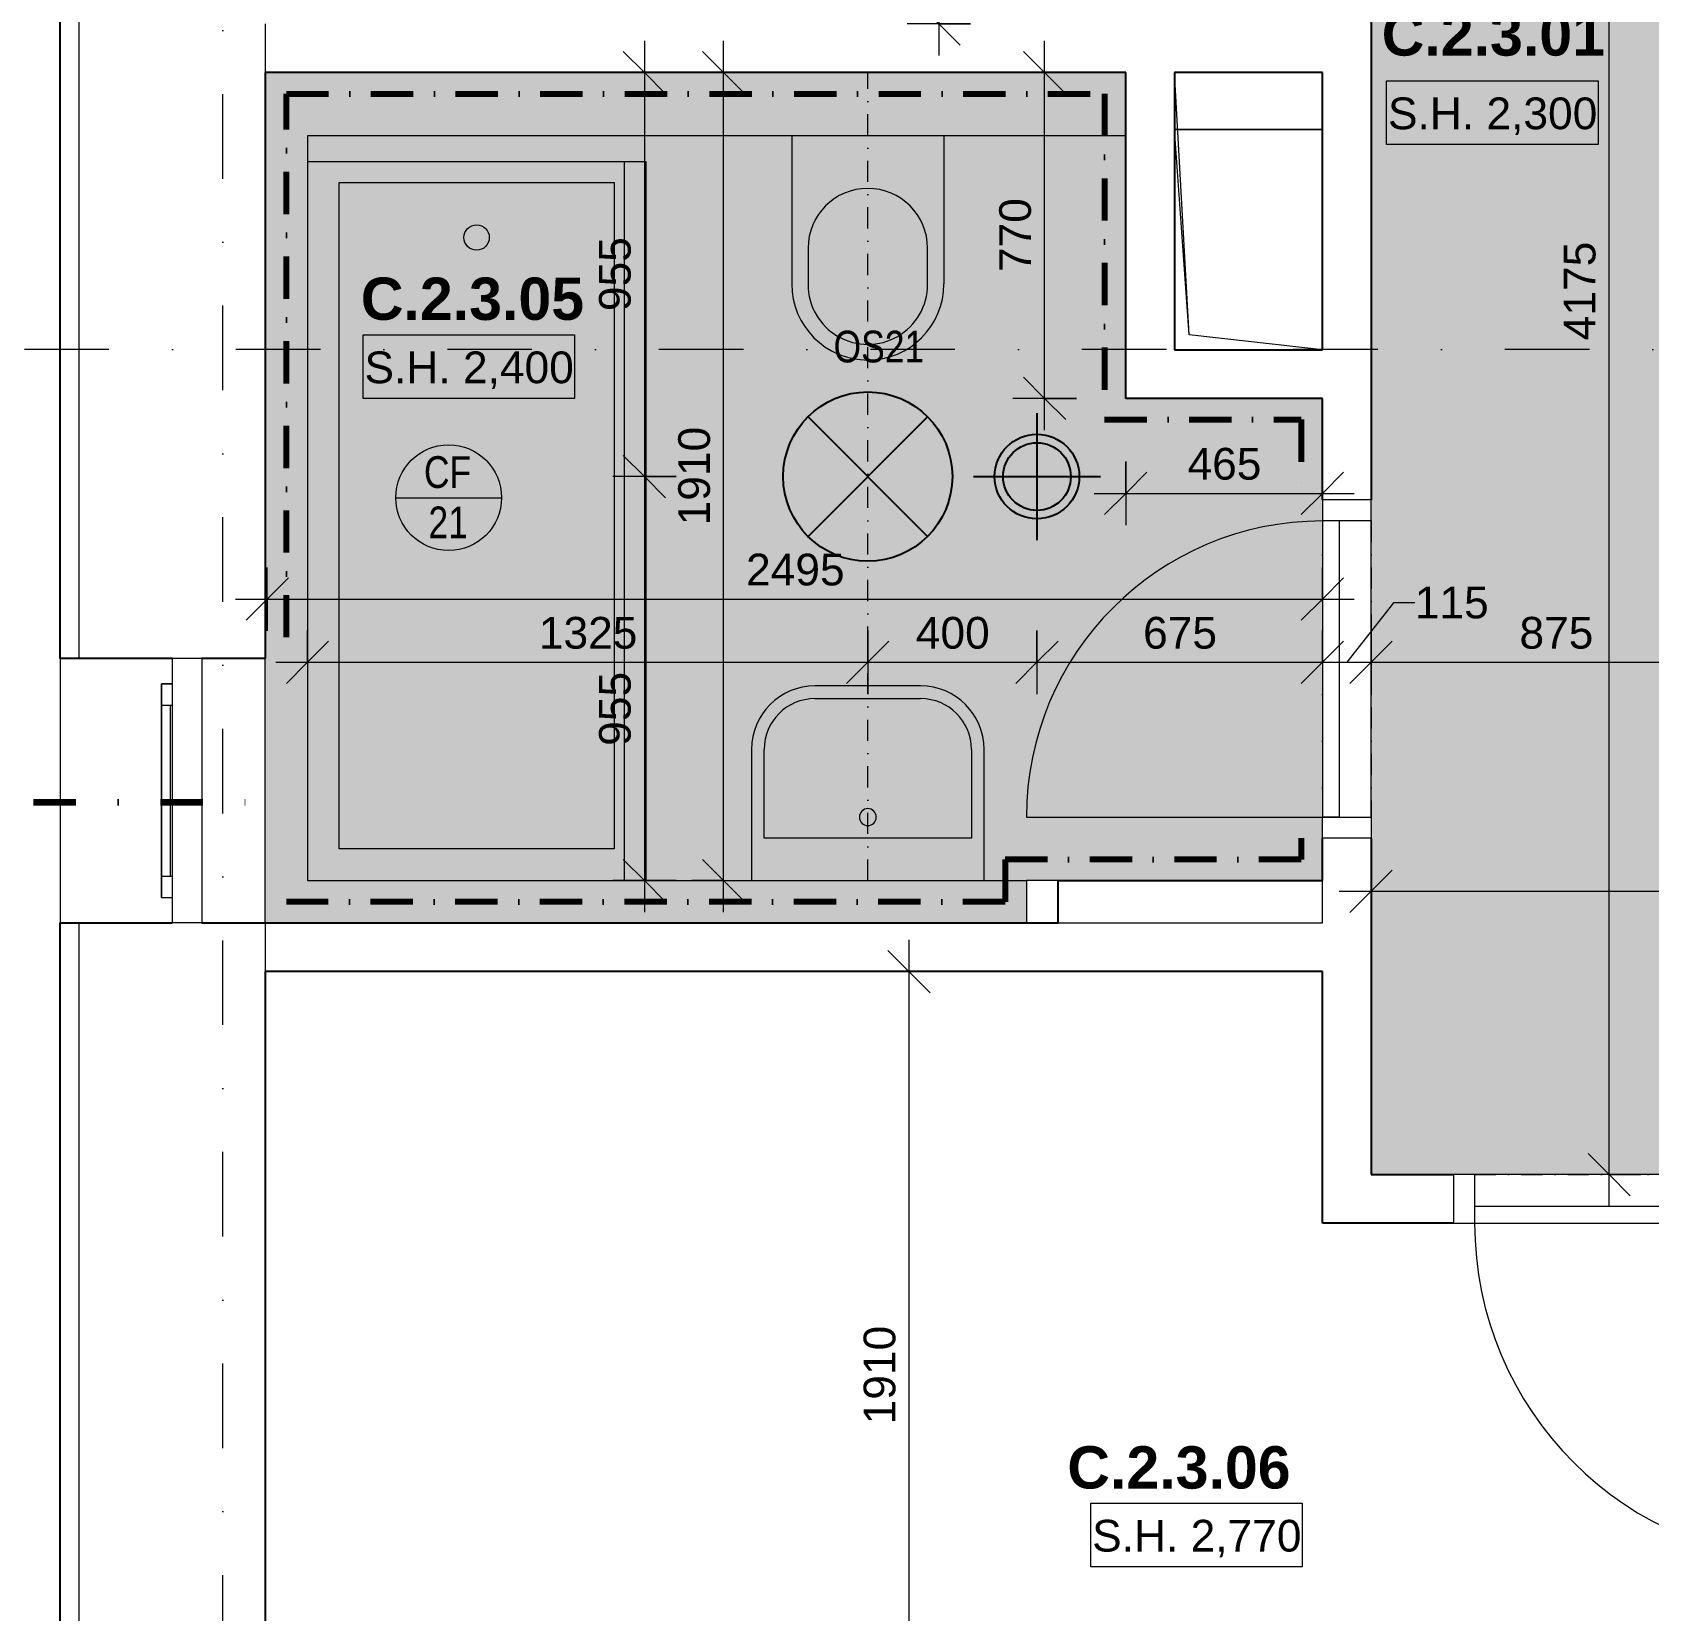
# Model space of a CAD drawing. Header units: millimetres. Extents: x -48130 to -1543, y -7799 to 13735.
# Drawn here: x -45386 to -41563, y -3583 to 148 of the extents above; entities that cross this region are included whole.
import ezdxf

# ---------------------------------------------------------------- set-up
doc = ezdxf.new("R2010")
doc.units = ezdxf.units.MM
for name, pattern in [('ABMV_DashDot_2_2mm-S0_6mm', [110, 50, -30, 0, -30]), ('HA_DashDot_10mm-S3mm', [500, 200, -150, 0, -150]), ('HA_DashDot_2_2mm-S0_6mm', [110, 50, -30, 0, -30]), ('HA_DashDot_4mm-S1mm', [200, 100, -50, 0, -50]), ('HA_DashDot_6mm-S2mm', [300, 100, -100, 0, -100])]:
    doc.linetypes.add(name, pattern=pattern)
for name, color, linetype, lineweight in [('-UNDERLAY_I-WALL-____-OTLN', 9, 'Continuous', 9), ('-UNDERLAY_P-SANR-FIXT-OTLN', 9, 'Continuous', 9), ('A-____-____-DIMS', 9, 'Continuous', 5), ('A-____-____-DIMS-50', 9, 'Continuous', 5), ('A-AREA-____-IDEN', 9, 'Continuous', 9), ('A-CLNG-____-IDEN', 9, 'Continuous', 9), ('A-CLNG-____-OTLN', 9, 'Continuous', 9), ('A-CLNG-____-PATT', 9, 'Continuous', 9), ('A-DETL-____-OTLN', 9, 'Continuous', 25), ('A-DETL-GENF-OTLN', 9, 'Continuous', 9), ('A-DOOR-____-MCUT', 9, 'HA_DashDot_2_2mm-S0_6mm', 9), ('A-DOOR-____-OTLN', 9, 'Continuous', 9), ('A-DOOR-FRAM-OTLN', 9, 'Continuous', 9), ('A-FLOR-____-OTLN', 9, 'Continuous', 9), ('A-GENM-____-OTLN', 9, 'Continuous', 9), ('A-GLAZ-____-MCUT', 9, 'Continuous', 5), ('A-GLAZ-____-OTLN', 9, 'Continuous', 5), ('A-WALL-____-MCUT', 9, 'Continuous', 25), ('A-WALL-____-OTLN', 9, 'Continuous', 9), ('E-LITE-EQPM-IDEN', 9, 'Continuous', 9), ('E-LITE-EQPM-OTLN', 9, 'Continuous', 9), ('G-____-____-DIMS', 9, 'Continuous', 5), ('G-____-____-SYMB', 9, 'Continuous', 5), ('I-WALL-____-MCUT', 9, 'Continuous', 25), ('I-WALL-____-OTLN', 9, 'Continuous', 9), ('M-HVAC-CDFF-OTLN', 9, 'Continuous', 9), ('S-GRID-____-OTLN', 9, 'Continuous', 5)]:
    doc.layers.add(name, color=color, linetype=linetype, lineweight=lineweight)
doc.styles.add('Arial_1', font='arial.ttf', dxfattribs={"height": 75})
doc.styles.add('Arial_2', font='arial.ttf', dxfattribs={"width": 0.8, "height": 75})
doc.styles.add('Arial_B', font='arialbd.ttf', dxfattribs={"height": 100})
doc.dimstyles.new('Inner_Dimensions', dxfattribs={"dimscale": 304.8, "dimtxt": 76.519455, "dimasz": 0.328084, "dimexe": 0.246063, "dimexo": 0.0625, "dimgap": 0.032808, "dimtad": 1, "dimdec": 0, "dimzin": 0, "dimdsep": 46, "dimtxsty": 'Arial_1', "dimblk1": 'OBLIQUE', "dimblk2": 'OBLIQUE', "dimsah": 1, "dimcen": 0.09, "dimdle": 0.246063, "dimazin": 0, "dimtfac": 1, "dimtdec": 4, "dimtix": 1, "dimtmove": 0, "dimatfit": 3, "dimfxl": 0.246063, "dimfxlon": 1, "dimtvp": 1, "dimtolj": 1, "dimtzin": 0, "dimlwd": 9, "dimlwe": 9, "dimarcsym": 2})
doc.dimstyles.new('Inner_Dimensions_1', dxfattribs={"dimscale": 304.8, "dimtxt": 76.519455, "dimasz": 0.328084, "dimexe": 0.246063, "dimexo": 0.0625, "dimgap": 0.032808, "dimtad": 1, "dimdec": 0, "dimzin": 0, "dimdsep": 46, "dimtxsty": 'Arial_1', "dimblk1": 'OBLIQUE', "dimblk2": 'OBLIQUE', "dimsah": 1, "dimcen": 0.09, "dimdle": 0.246063, "dimazin": 0, "dimtfac": 1, "dimtdec": 4, "dimtix": 1, "dimtmove": 1, "dimatfit": 3, "dimfxl": 0.246063, "dimfxlon": 1, "dimtvp": 1, "dimtolj": 1, "dimtzin": 0, "dimlwd": 9, "dimlwe": 9, "dimarcsym": 2})
doc.dimstyles.new('Inner_Dimensions_2', dxfattribs={"dimscale": 304.8, "dimtxt": 76.519455, "dimasz": 0.328084, "dimexe": 0.246063, "dimexo": 0.0625, "dimgap": 0.032808, "dimtad": 1, "dimdec": 0, "dimzin": 0, "dimdsep": 46, "dimtxsty": 'Arial_1', "dimblk1": 'OBLIQUE', "dimblk2": 'OBLIQUE', "dimsah": 1, "dimcen": 0.09, "dimdle": 0.246063, "dimazin": 0, "dimtfac": 1, "dimtdec": 4, "dimtix": 1, "dimtmove": 2, "dimatfit": 3, "dimfxl": 0.246063, "dimfxlon": 1, "dimtvp": 1, "dimtolj": 1, "dimtzin": 0, "dimlwd": 9, "dimlwe": 9, "dimarcsym": 2})

# ---------------------------------------------------------------- blocks, each defined once
blk = doc.blocks.new('ABMV_Bathtub_Generic - 800x1700-1414026-DPS_2NP-C')
at = {"layer": '-UNDERLAY_P-SANR-FIXT-OTLN'}
for p, q in [((75, 50), (75, 1625)), ((75, 1625), (725, 1625)), ((75, 1625), (725, 1625)), ((75, 50), (75, 1625)), ((725, 1625), (725, 50)), ((725, 1625), (725, 50)), ((725, 50), (75, 50)), ((725, 50), (75, 50)), ((800, 0), (50, 0)), ((800, 0), (50, 0))]:
    blk.add_line(p, q, dxfattribs=at)
blk.add_circle((400, 180), 30, dxfattribs=at)
blk = doc.blocks.new('ABMV_Toilet_WallHung - Default-1928450-DPS_2NP-C')
at = {"layer": '-UNDERLAY_P-SANR-FIXT-OTLN'}
for p, q in [((-55, 75), (-55, 424.6)), ((-16.3, 426.2), (-16.3, 340.3)), ((266.3, 340.3), (266.3, 426.2)), ((305, 75), (305, 424.6))]:
    blk.add_line(p, q, dxfattribs=at)
for centre, radius, start, end in [((125, 424.6), 180, 0, 180), ((125, 426.2), 141.3, 360, 180), ((125, 340.3), 141.3, 180, 360)]:
    blk.add_arc(centre, radius, start, end, dxfattribs=at)
blk = doc.blocks.new('ABMV_WashBasin_Generic - 550x460-1465709-DPS_2NP-C')
at = {"layer": '-UNDERLAY_P-SANR-FIXT-OTLN'}
for p, q in [((250, 510), (0, 510)), ((0, 480), (250, 480)), ((-150, 360), (-150, 50)), ((-120, 150), (-120, 360)), ((370, 360), (370, 150)), ((400, 50), (400, 360)), ((370, 150), (-120, 150))]:
    blk.add_line(p, q, dxfattribs=at)
for centre, radius, start, end in [((0, 360), 150, 90, 180), ((250, 360), 150, 360, 90), ((0, 360), 120, 90, 180), ((250, 360), 120, 360, 90), ((125, 200), 20, 90, 270), ((125, 200), 20, 270, 90)]:
    blk.add_arc(centre, radius, start, end, dxfattribs=at)
blk = doc.blocks.new('HA_DR_Single_Swing_Solid - In_BJ_700x2100-2040353-DPS_2NP-C')
at = {"layer": 'A-DOOR-____-MCUT'}
for p, q in [((-350, 57.5), (350, 57.5)), ((-350, -57.5), (350, -57.5))]:
    blk.add_line(p, q, dxfattribs=at)
at = {"layer": 'A-DOOR-____-OTLN'}
for p, q in [((-350, -17.5), (-350, -57.5)), ((-350, -17.5), (350, -17.5)), ((350, -17.5), (350, -57.5)), ((-350, -57.5), (350, -57.5))]:
    blk.add_line(p, q, dxfattribs=at)
at = {"layer": 'A-DOOR-____-OTLN', "lineweight": 5}
blk.add_line((350, -757.5), (350, -57.5), dxfattribs=at)
blk.add_arc((350, -57.5), 700, 180, 270, dxfattribs=at)
at = {"layer": 'A-DOOR-FRAM-OTLN'}
for p, q in [((-350, 57.5), (-400, 57.5)), ((-400, 57.5), (-400, -57.5)), ((350, 57.5), (-350, 57.5)), ((-350, 57.5), (-350, -57.5)), ((350, -57.5), (350, 57.5)), ((350, 57.5), (400, 57.5)), ((400, 57.5), (400, -57.5)), ((-400, -57.5), (-350, -57.5)), ((400, -57.5), (350, -57.5))]:
    blk.add_line(p, q, dxfattribs=at)
blk = doc.blocks.new('HA_WD_SinglePanel - 625x1000-1858207-DPS_2NP-C')
at = {"layer": 'A-GLAZ-____-MCUT'}
for p, q in [((-252.5, 25), (-252.5, 0)), ((-202.5, 25), (-252.5, 25)), ((-202.5, 0), (-202.5, 25)), ((202.5, 5), (-202.5, 5)), ((202.5, 25), (202.5, 0)), ((252.5, 25), (202.5, 25)), ((252.5, 0), (252.5, 25))]:
    blk.add_line(p, q, dxfattribs=at)
at = {"layer": 'A-GLAZ-____-OTLN'}
for p, q in [((-252.5, 25), (-252.5, 0)), ((-252.5, 25), (252.5, 25)), ((202.5, 25), (-202.5, 25)), ((252.5, 25), (252.5, 0)), ((-312.5, -70), (-312.5, 0)), ((312.5, 0), (-312.5, 0)), ((312.5, -70), (312.5, 0)), ((312.5, -70), (-312.5, -70))]:
    blk.add_line(p, q, dxfattribs=at)
blk = doc.blocks.new('HA_GM_Shaft_Rectangle - Default-2055993-DPS_2NP-C')
at = {"layer": 'A-DETL-GENF-OTLN'}
for p, q in [((35, -35), (655.3, 0)), ((0, -350), (35, -35))]:
    blk.add_line(p, q, dxfattribs=at)
at = {"layer": 'A-GENM-____-OTLN'}
for p, q in [((0, -350), (0, 0)), ((0, 0), (655.3, 0)), ((655.3, 0), (655.3, -350)), ((655.3, -350), (0, -350))]:
    blk.add_line(p, q, dxfattribs=at)
blk = doc.blocks.new('HA_GM_Shaft_Rectangle - Default-2055991-DPS_2NP-C')
at = {"layer": 'A-DETL-GENF-OTLN'}
for p, q in [((35, -35), (520.3, 0)), ((0, -350), (35, -35))]:
    blk.add_line(p, q, dxfattribs=at)
at = {"layer": 'A-GENM-____-OTLN'}
blk.add_line((520.3, 0), (520.3, -350), dxfattribs=at)
blk = doc.blocks.new('HA_LF_GenericSymbol - OS21_koupelna-1935287-DPS_2NP-C')
at = {"layer": 'E-LITE-EQPM-OTLN', "color": 11, "lineweight": 25}
for p, q in [((141.4, 141.4), (-141.4, -141.4)), ((-141.4, 141.4), (141.4, -141.4))]:
    blk.add_line(p, q, dxfattribs=at)
blk.add_circle((0, 0), 200, dxfattribs=at)
blk = doc.blocks.new('HA_DR_Single_Swing_Solid - In_BJ_800x2100-2040331-DPS_2NP-C')
at = {"layer": 'A-DOOR-____-MCUT'}
for p, q in [((-400, 57.5), (400, 57.5)), ((-400, -57.5), (400, -57.5))]:
    blk.add_line(p, q, dxfattribs=at)
at = {"layer": 'A-DOOR-____-OTLN'}
for p, q in [((-400, -17.5), (-400, -57.5)), ((-400, -17.5), (400, -17.5)), ((400, -17.5), (400, -57.5)), ((-400, -57.5), (400, -57.5))]:
    blk.add_line(p, q, dxfattribs=at)
at = {"layer": 'A-DOOR-____-OTLN', "lineweight": 5}
blk.add_line((400, -857.5), (400, -57.5), dxfattribs=at)
blk.add_arc((400, -57.5), 800, 180, 270, dxfattribs=at)
at = {"layer": 'A-DOOR-FRAM-OTLN'}
for p, q in [((-400, 57.5), (-450, 57.5)), ((-450, 57.5), (-450, -57.5)), ((400, 57.5), (-400, 57.5)), ((-400, 57.5), (-400, -57.5)), ((400, -57.5), (400, 57.5)), ((400, 57.5), (450, 57.5)), ((450, 57.5), (450, -57.5)), ((-450, -57.5), (-400, -57.5)), ((450, -57.5), (400, -57.5))]:
    blk.add_line(p, q, dxfattribs=at)
blk = doc.blocks.new('HA_GM_Tiling_LineBased - Generic Tiles-1982633-DPS_2NP-C')
at = {"layer": 'A-GENM-____-OTLN', "linetype": 'HA_DashDot_4mm-S1mm', "lineweight": 80}
blk.add_line((-50, -50), (0, -50), dxfattribs=at)
blk = doc.blocks.new('HA_GM_Tiling_LineBased - Generic Tiles-1981519-DPS_2NP-C')
at = {"layer": 'A-GENM-____-OTLN', "linetype": 'HA_DashDot_4mm-S1mm', "lineweight": 80}
blk.add_line((50, -50), (1750, -50), dxfattribs=at)
blk = doc.blocks.new('HA_GM_Tiling_LineBased - Generic Tiles-1682384-DPS_2NP-C')
at = {"layer": 'A-GENM-____-OTLN', "linetype": 'HA_DashDot_4mm-S1mm', "lineweight": 80}
blk.add_line((50, -50), (1335, -50), dxfattribs=at)
blk = doc.blocks.new('HA_GM_Tiling_LineBased - Generic Tiles-1682385-DPS_2NP-C')
at = {"layer": 'A-GENM-____-OTLN', "linetype": 'HA_DashDot_4mm-S1mm', "lineweight": 80}
blk.add_line((50, -50), (1985, -50), dxfattribs=at)
blk = doc.blocks.new('HA_GM_Tiling_LineBased - Generic Tiles-1682386-DPS_2NP-C')
at = {"layer": 'A-GENM-____-OTLN', "linetype": 'HA_DashDot_4mm-S1mm', "lineweight": 80}
blk.add_line((50, -50), (820, -50), dxfattribs=at)
blk = doc.blocks.new('HA_GM_Tiling_LineBased - Generic Tiles-1682387-DPS_2NP-C')
at = {"layer": 'A-GENM-____-OTLN', "linetype": 'HA_DashDot_4mm-S1mm', "lineweight": 80}
blk.add_line((-50, -50), (415, -50), dxfattribs=at)
blk = doc.blocks.new('HA_GM_Tiling_LineBased - Generic Tiles-1682388-DPS_2NP-C')
at = {"layer": 'A-GENM-____-OTLN', "linetype": 'HA_DashDot_4mm-S1mm', "lineweight": 80}
blk.add_line((50, -50), (240, -50), dxfattribs=at)
blk = doc.blocks.new('HA_VZT_GenericSymbol - Default-1930925-DPS_2NP-C')
at = {"layer": 'M-HVAC-CDFF-OTLN', "color": 92, "lineweight": 25}
for p, q in [((0, 150), (0, -150)), ((-150, 0), (150, 0))]:
    blk.add_line(p, q, dxfattribs=at)
for radius in [100, 80]:
    blk.add_circle((0, 0), radius, dxfattribs=at)
blk = doc.blocks.new('HA_GM_Tiling_LineBased - Generic Tiles-1981531-DPS_2NP-C')
at = {"layer": 'A-GENM-____-OTLN', "linetype": 'HA_DashDot_4mm-S1mm', "lineweight": 80}
blk.add_line((50, -50), (750, -50), dxfattribs=at)
blk = doc.blocks.new('HA_GM_Tiling_LineBased - Generic Tiles-1981518-DPS_2NP-C')
at = {"layer": 'A-GENM-____-OTLN', "linetype": 'HA_DashDot_4mm-S1mm', "lineweight": 80}
blk.add_line((-50, -50), (50, -50), dxfattribs=at)
blk = doc.blocks.new('DIMBLOCK22-DPS_2NP-C')
at = {"layer": 'A-____-____-DIMS-50', "lineweight": 9, "transparency": 16777216}
for p, q in [((-44734.9, -1265.9), (-44734.9, -1415.9)), ((-44734.9, -1340.9), (-44734.9, -1265.9)), ((-44734.9, -1340.9), (-44684.9, -1290.9)), ((-43409.9, -1265.9), (-43409.9, -1415.9)), ((-43409.9, -1340.9), (-43409.9, -1265.9)), ((-43409.9, -1340.9), (-43359.9, -1290.9)), ((-44809.9, -1340.9), (-43409.9, -1340.9)), ((-44734.9, -1340.9), (-44784.9, -1390.9)), ((-43409.9, -1340.9), (-43459.9, -1390.9))]:
    blk.add_line(p, q, dxfattribs=at)
at = {"layer": 'A-____-____-DIMS-50', "color": 0, "lineweight": 9, "transparency": 16777216, "insert": (-44187.8, -1233.6), "char_height": 75, "width": 276.883, "attachment_point": 1, "line_spacing_factor": 0.941778, "style": 'Arial_1'}
blk.add_mtext('1325', dxfattribs=at)
blk = doc.blocks.new('_Oblique')
at = {"color": 0, "linetype": 'ByBlock', "lineweight": -2}
blk.add_line((-0.5, -0.5), (0.5, 0.5), dxfattribs=at)
blk = doc.blocks.new('DIMBLOCK23-DPS_2NP-C')
at = {"layer": 'A-____-____-DIMS-50', "lineweight": 9, "transparency": 16777216}
for p, q in [((-43409.9, -1265.9), (-43409.9, -1415.9)), ((-43409.9, -1340.9), (-43409.9, -1265.9)), ((-43409.9, -1340.9), (-43359.9, -1290.9)), ((-43009.9, -1265.9), (-43009.9, -1415.9)), ((-43009.9, -1340.9), (-43009.9, -1265.9)), ((-43009.9, -1340.9), (-42959.9, -1290.9)), ((-43409.9, -1340.9), (-43459.9, -1390.9)), ((-43409.9, -1340.9), (-43009.9, -1340.9)), ((-43009.9, -1340.9), (-43059.9, -1390.9))]:
    blk.add_line(p, q, dxfattribs=at)
at = {"layer": 'A-____-____-DIMS-50', "color": 0, "lineweight": 9, "transparency": 16777216, "insert": (-43296.4, -1233.6), "char_height": 75, "width": 207.662, "attachment_point": 1, "line_spacing_factor": 0.941778, "style": 'Arial_1'}
blk.add_mtext('400', dxfattribs=at)
blk = doc.blocks.new('DIMBLOCK24-DPS_2NP-C')
at = {"layer": 'A-____-____-DIMS-50', "lineweight": 9, "transparency": 16777216}
for p, q in [((-43009.9, -1265.9), (-43009.9, -1415.9)), ((-43009.9, -1340.9), (-43009.9, -1265.9)), ((-43009.9, -1340.9), (-42959.9, -1290.9)), ((-42334.9, -1265.9), (-42334.9, -1415.9)), ((-42334.9, -1340.9), (-42334.9, -1265.9)), ((-42334.9, -1340.9), (-42284.9, -1290.9)), ((-43009.9, -1340.9), (-43059.9, -1390.9)), ((-43009.9, -1340.9), (-42334.9, -1340.9)), ((-42334.9, -1340.9), (-42384.9, -1390.9))]:
    blk.add_line(p, q, dxfattribs=at)
at = {"layer": 'A-____-____-DIMS-50', "color": 0, "lineweight": 9, "transparency": 16777216, "insert": (-42758.9, -1233.6), "char_height": 75, "width": 207.662, "attachment_point": 1, "line_spacing_factor": 0.941778, "style": 'Arial_1'}
blk.add_mtext('675', dxfattribs=at)
blk = doc.blocks.new('DIMBLOCK25-DPS_2NP-C')
at = {"layer": 'A-____-____-DIMS-50', "lineweight": 9, "transparency": 16777216}
for p, q in [((-42166.4, -1200.5), (-42277.4, -1340.9)), ((-42116.4, -1200.5), (-42166.4, -1200.5)), ((-42334.9, -1265.9), (-42334.9, -1415.9)), ((-42334.9, -1340.9), (-42334.9, -1265.9)), ((-42334.9, -1340.9), (-42284.9, -1290.9)), ((-42219.9, -1265.9), (-42219.9, -1415.9)), ((-42219.9, -1340.9), (-42219.9, -1265.9)), ((-42219.9, -1340.9), (-42169.9, -1290.9)), ((-42334.9, -1340.9), (-42384.9, -1390.9)), ((-42334.9, -1340.9), (-42219.9, -1340.9)), ((-42219.9, -1340.9), (-42269.9, -1390.9))]:
    blk.add_line(p, q, dxfattribs=at)
at = {"layer": 'A-____-____-DIMS-50', "color": 0, "lineweight": 9, "transparency": 16777216, "insert": (-42116.4, -1162), "char_height": 75, "width": 207.662, "attachment_point": 1, "line_spacing_factor": 0.941778, "style": 'Arial_1'}
blk.add_mtext('115', dxfattribs=at)
blk = doc.blocks.new('DIMBLOCK26-DPS_2NP-C')
at = {"layer": 'A-____-____-DIMS-50', "lineweight": 9, "transparency": 16777216}
for p, q in [((-42219.9, -1265.9), (-42219.9, -1415.9)), ((-42219.9, -1340.9), (-42219.9, -1265.9)), ((-42219.9, -1340.9), (-42169.9, -1290.9)), ((-41344.9, -1265.9), (-41344.9, -1415.9)), ((-41344.9, -1340.9), (-41344.9, -1265.9)), ((-41344.9, -1340.9), (-41294.9, -1290.9)), ((-42219.9, -1340.9), (-42269.9, -1390.9)), ((-42219.9, -1340.9), (-41344.9, -1340.9)), ((-41344.9, -1340.9), (-41394.9, -1390.9))]:
    blk.add_line(p, q, dxfattribs=at)
at = {"layer": 'A-____-____-DIMS-50', "color": 0, "lineweight": 9, "transparency": 16777216, "insert": (-41868.9, -1233.6), "char_height": 75, "width": 207.662, "attachment_point": 1, "line_spacing_factor": 0.941778, "style": 'Arial_1'}
blk.add_mtext('875', dxfattribs=at)
blk = doc.blocks.new('DIMBLOCK71-DPS_2NP-C')
at = {"layer": 'A-____-____-DIMS-50', "lineweight": 9, "transparency": 16777216}
for p, q in [((-43312.5, -2071.8), (-43362.5, -2021.8)), ((-43312.5, -1996.8), (-43312.5, -3981.8)), ((-43237.5, -2071.8), (-43387.5, -2071.8)), ((-43312.5, -2071.8), (-43262.5, -2121.8)), ((-43312.5, -2071.8), (-43237.5, -2071.8)), ((-43312.5, -3981.8), (-43362.5, -3931.8)), ((-43237.5, -3981.8), (-43387.5, -3981.8)), ((-43312.5, -3981.8), (-43262.5, -4031.8)), ((-43312.5, -3981.8), (-43237.5, -3981.8))]:
    blk.add_line(p, q, dxfattribs=at)
at = {"layer": 'A-____-____-DIMS-50', "color": 0, "lineweight": 9, "transparency": 16777216, "insert": (-43419.8, -3142.2), "char_height": 75, "width": 276.883, "attachment_point": 1, "rotation": 90, "line_spacing_factor": 0.941778, "style": 'Arial_1'}
blk.add_mtext('1910', dxfattribs=at)
blk = doc.blocks.new('DIMBLOCK73-DPS_2NP-C')
at = {"layer": 'A-____-____-DIMS-50', "lineweight": 9, "transparency": 16777216}
for p, q in [((-43938.2, 128.2), (-43938.2, -901.8)), ((-43938.2, 53.2), (-43988.2, 103.2)), ((-43863.2, 53.2), (-44013.2, 53.2)), ((-43938.2, 53.2), (-43888.2, 3.2)), ((-43938.2, 53.2), (-43863.2, 53.2)), ((-43938.2, -901.8), (-43988.2, -851.8)), ((-43863.2, -901.8), (-44013.2, -901.8)), ((-43938.2, -901.8), (-43888.2, -951.8)), ((-43938.2, -901.8), (-43863.2, -901.8))]:
    blk.add_line(p, q, dxfattribs=at)
at = {"layer": 'A-____-____-DIMS-50', "color": 0, "lineweight": 9, "transparency": 16777216, "insert": (-44045.6, -510.8), "char_height": 75, "width": 207.662, "attachment_point": 1, "rotation": 90, "line_spacing_factor": 0.941778, "style": 'Arial_1'}
blk.add_mtext('955', dxfattribs=at)
blk = doc.blocks.new('DIMBLOCK74-DPS_2NP-C')
at = {"layer": 'A-____-____-DIMS-50', "lineweight": 9, "transparency": 16777216}
for p, q in [((-43938.2, -901.8), (-43988.2, -851.8)), ((-43863.2, -901.8), (-44013.2, -901.8)), ((-43938.2, -901.8), (-43938.2, -1931.8)), ((-43938.2, -901.8), (-43888.2, -951.8)), ((-43938.2, -901.8), (-43863.2, -901.8)), ((-43938.2, -1856.8), (-43988.2, -1806.8)), ((-43863.2, -1856.8), (-44013.2, -1856.8)), ((-43938.2, -1856.8), (-43888.2, -1906.8)), ((-43938.2, -1856.8), (-43863.2, -1856.8))]:
    blk.add_line(p, q, dxfattribs=at)
at = {"layer": 'A-____-____-DIMS-50', "color": 0, "lineweight": 9, "transparency": 16777216, "insert": (-44045.6, -1538.3), "char_height": 75, "width": 207.662, "attachment_point": 1, "rotation": 90, "line_spacing_factor": 0.941778, "style": 'Arial_1'}
blk.add_mtext('955', dxfattribs=at)
blk = doc.blocks.new('DIMBLOCK78-DPS_2NP-C')
at = {"layer": 'A-____-____-DIMS-50', "lineweight": 9, "transparency": 16777216}
for p, q in [((-43241.7, 1168.2), (-43291.7, 1218.2)), ((-43316.7, 1168.2), (-43166.7, 1168.2)), ((-43241.7, 1168.2), (-43316.7, 1168.2)), ((-43241.7, 1168.2), (-43241.7, 93.2)), ((-43241.7, 1168.2), (-43191.7, 1118.2)), ((-43241.7, 168.2), (-43291.7, 218.2)), ((-43166.7, 168.2), (-43316.7, 168.2)), ((-43241.7, 168.2), (-43191.7, 118.2)), ((-43241.7, 168.2), (-43166.7, 168.2))]:
    blk.add_line(p, q, dxfattribs=at)
at = {"layer": 'A-____-____-DIMS-50', "color": 0, "lineweight": 9, "transparency": 16777216, "insert": (-43349.1, 552.8), "char_height": 75, "width": 276.883, "attachment_point": 1, "rotation": 90, "line_spacing_factor": 0.941778, "style": 'Arial_1'}
blk.add_mtext('1000', dxfattribs=at)
blk = doc.blocks.new('Spot Elevations - Generic-448778-DPS_2NP-C')
at = {"layer": 'G-____-____-DIMS', "lineweight": 9}
for p, q in [((-5, 0), (-5, 3)), ((-5, 3), (5, 3)), ((5, 3), (5, 0)), ((5, 0), (-5, 0))]:
    blk.add_line(p, q, dxfattribs=at)
blk = doc.blocks.new('HA_Tag_Ceiling - Group _ Type Mark-1700485-DPS_2NP-C')
at = {"layer": 'A-CLNG-____-IDEN'}
blk.add_line((-2.5, 0), (2.5, 0), dxfattribs=at)
blk.add_circle((0, 0), 2.5, dxfattribs=at)
blk = doc.blocks.new('DIMBLOCK135-DPS_2NP-C')
at = {"layer": 'A-____-____-DIMS-50', "lineweight": 9, "transparency": 16777216}
for p, q in [((-43750.8, -1931.8), (-43750.8, 128.2)), ((-43750.8, 53.2), (-43800.8, 103.2)), ((-43825.8, 53.2), (-43675.8, 53.2)), ((-43750.8, 53.2), (-43825.8, 53.2)), ((-43750.8, 53.2), (-43700.8, 3.2)), ((-43750.8, -1856.8), (-43800.8, -1806.8)), ((-43825.8, -1856.8), (-43675.8, -1856.8)), ((-43750.8, -1856.8), (-43825.8, -1856.8)), ((-43750.8, -1856.8), (-43700.8, -1906.8))]:
    blk.add_line(p, q, dxfattribs=at)
at = {"layer": 'A-____-____-DIMS-50', "color": 0, "lineweight": 9, "transparency": 16777216, "insert": (-43858.2, -1017.2), "char_height": 75, "width": 276.883, "attachment_point": 1, "rotation": 90, "line_spacing_factor": 0.941778, "style": 'Arial_1'}
blk.add_mtext('1910', dxfattribs=at)
blk = doc.blocks.new('DIMBLOCK138-DPS_2NP-C')
at = {"layer": 'A-____-____-DIMS-50', "lineweight": 9, "transparency": 16777216}
for p, q in [((-41656.8, -2626.8), (-41656.8, 1698.2)), ((-41656.8, 1623.2), (-41706.8, 1673.2)), ((-41731.8, 1623.2), (-41581.8, 1623.2)), ((-41656.8, 1623.2), (-41731.8, 1623.2)), ((-41656.8, 1623.2), (-41606.8, 1573.2)), ((-41656.8, -2551.8), (-41706.8, -2501.8)), ((-41581.8, -2551.8), (-41731.8, -2551.8)), ((-41656.8, -2551.8), (-41606.8, -2601.8)), ((-41656.8, -2551.8), (-41581.8, -2551.8))]:
    blk.add_line(p, q, dxfattribs=at)
at = {"layer": 'A-____-____-DIMS-50', "color": 0, "lineweight": 9, "transparency": 16777216, "insert": (-41764.2, -579.7), "char_height": 75, "width": 276.883, "attachment_point": 1, "rotation": 90, "line_spacing_factor": 0.941778, "style": 'Arial_1'}
blk.add_mtext('4175', dxfattribs=at)
blk = doc.blocks.new('DIMBLOCK139-DPS_2NP-C')
at = {"layer": 'A-____-____-DIMS-50', "lineweight": 9, "transparency": 16777216}
for p, q in [((-44829.9, -1266.5), (-44829.9, -1116.5)), ((-44829.9, -1191.5), (-44779.9, -1141.5)), ((-42334.9, -1116.5), (-42334.9, -1266.5)), ((-42334.9, -1191.5), (-42334.9, -1116.5)), ((-42334.9, -1191.5), (-42284.9, -1141.5)), ((-44904.9, -1191.5), (-42259.9, -1191.5)), ((-44829.9, -1191.5), (-44879.9, -1241.5)), ((-44829.9, -1191.5), (-44829.9, -1266.5)), ((-42334.9, -1191.5), (-42384.9, -1241.5))]:
    blk.add_line(p, q, dxfattribs=at)
at = {"layer": 'A-____-____-DIMS-50', "color": 0, "lineweight": 9, "transparency": 16777216, "insert": (-43697.8, -1084.1), "char_height": 75, "width": 276.883, "attachment_point": 1, "line_spacing_factor": 0.941778, "style": 'Arial_1'}
blk.add_mtext('2495', dxfattribs=at)
blk = doc.blocks.new('DIMBLOCK161-DPS_2NP-C')
at = {"layer": 'A-____-____-DIMS-50', "lineweight": 9, "transparency": 16777216}
for p, q in [((-42799.9, -866.5), (-42799.9, -1016.5)), ((-42799.9, -941.5), (-42799.9, -866.5)), ((-42334.9, -866.5), (-42334.9, -1016.5)), ((-42334.9, -941.5), (-42334.9, -866.5)), ((-42799.9, -941.5), (-42749.9, -891.5)), ((-42334.9, -941.5), (-42284.9, -891.5)), ((-42874.9, -941.5), (-42259.9, -941.5)), ((-42799.9, -941.5), (-42849.9, -991.5)), ((-42334.9, -941.5), (-42384.9, -991.5))]:
    blk.add_line(p, q, dxfattribs=at)
at = {"layer": 'A-____-____-DIMS-50', "color": 0, "lineweight": 9, "transparency": 16777216, "insert": (-42653.9, -834.1), "char_height": 75, "width": 207.662, "attachment_point": 1, "line_spacing_factor": 0.941778, "style": 'Arial_1'}
blk.add_mtext('465', dxfattribs=at)
blk = doc.blocks.new('DIMBLOCK162-DPS_2NP-C')
at = {"layer": 'A-____-____-DIMS-50', "lineweight": 9, "transparency": 16777216}
for p, q in [((-42991.7, -792.1), (-42991.7, 128.2)), ((-42991.7, 53.2), (-43041.7, 103.2)), ((-43066.7, 53.2), (-42916.7, 53.2)), ((-42991.7, 53.2), (-43066.7, 53.2)), ((-42991.7, 53.2), (-42941.7, 3.2)), ((-42991.7, -717.1), (-43041.7, -667.1)), ((-42916.7, -717.1), (-43066.7, -717.1)), ((-42991.7, -717.1), (-42941.7, -767.1)), ((-42991.7, -717.1), (-42916.7, -717.1))]:
    blk.add_line(p, q, dxfattribs=at)
at = {"layer": 'A-____-____-DIMS-50', "color": 0, "lineweight": 9, "transparency": 16777216, "insert": (-43099.1, -418.5), "char_height": 75, "width": 207.662, "attachment_point": 1, "rotation": 90, "line_spacing_factor": 0.941778, "style": 'Arial_1'}
blk.add_mtext('770', dxfattribs=at)
blk = doc.blocks.new('DIMBLOCK163-DPS_2NP-C')
at = {"layer": 'A-____-____-DIMS-50', "lineweight": 9, "transparency": 16777216}
for p, q in [((-42219.9, -1807), (-42219.9, -1957)), ((-42219.9, -1882), (-42219.9, -1807)), ((-42219.9, -1882), (-42169.9, -1832)), ((-40474.9, -1807), (-40474.9, -1957)), ((-40474.9, -1882), (-40474.9, -1807)), ((-40474.9, -1882), (-40424.9, -1832)), ((-42294.9, -1882), (-40399.9, -1882)), ((-42219.9, -1882), (-42269.9, -1932)), ((-40474.9, -1882), (-40524.9, -1932))]:
    blk.add_line(p, q, dxfattribs=at)
at = {"layer": 'A-____-____-DIMS-50', "color": 0, "lineweight": 9, "transparency": 16777216, "insert": (-41462.8, -1774.7), "char_height": 75, "width": 276.883, "attachment_point": 1, "line_spacing_factor": 0.941778, "style": 'Arial_1'}
blk.add_mtext('1745', dxfattribs=at)

msp = doc.modelspace()

# ---------------------------------------------------------------- hatches: boundary and pattern name
at = {"layer": 'A-CLNG-____-PATT', "lineweight": 5}
h = msp.add_hatch(color=256, dxfattribs=at)
h.paths.add_polyline_path([(-40474.9, -2551.8), (-40474.9, -476.8), (-38834.9, -476.8), (-38834.9, 1623.2), (-42219.9, 1623.2), (-42219.9, -2551.8), (-40574.9, -2551.8)])
h.paths.add_polyline_path([(-41344.9, 538.2), (-41354, 539.4), (-41362.4, 542.9), (-41369.7, 548.5), (-41375.2, 555.7), (-41378.7, 564.1), (-41379.9, 573.2), (-41378.7, 582.3), (-41375.2, 590.7), (-41368.6, 598.7), (-41362.4, 603.5), (-41354, 607), (-41344.9, 608.2), (-41335.8, 607), (-41327.4, 603.5), (-41320.2, 598), (-41314.6, 590.7), (-41311.1, 582.3), (-41309.9, 573.2), (-41311.1, 564.1), (-41314.6, 555.7), (-41320.2, 548.5), (-41327.4, 542.9), (-41335.8, 539.4)])
msp.add_hatch(color=256, dxfattribs=at).paths.add_polyline_path([(-43034.9, -1956.8), (-43034.9, -1856.8), (-42334.9, -1856.8), (-42334.9, -717.1), (-42799.9, -717.1), (-42799.9, 53.2), (-44834.9, 53.2), (-44834.9, -1956.8), (-43269.5, -1956.8)])

# ---------------------------------------------------------------- linework, layer by layer
at = {"layer": '-UNDERLAY_I-WALL-____-OTLN'}
for p, q in [((-42799.9, -96.8), (-44734.9, -96.8)), ((-44734.9, -96.8), (-44734.9, -1856.8)), ((-43984.9, -1856.8), (-43984.9, -156.8)), ((-43984.9, -156.8), (-43934.9, -156.8)), ((-43934.9, -156.8), (-43934.9, -1856.8)), ((-44734.9, -1856.8), (-43034.9, -1856.8))]:
    msp.add_line(p, q, dxfattribs=at)
at = {"layer": 'A-CLNG-____-OTLN'}
for p, q in [((-42959.9, -1856.8), (-43034.9, -1856.8)), ((-43034.9, -1856.8), (-43034.9, -1956.8))]:
    msp.add_line(p, q, dxfattribs=at)
at = {"layer": 'A-DETL-____-OTLN', "linetype": 'ABMV_DashDot_2_2mm-S0_6mm', "lineweight": 5}
msp.add_line((-43409.9, -1856.8), (-43409.9, 53.2), dxfattribs=at)
at = {"layer": 'A-FLOR-____-OTLN'}
msp.add_line((-42334.9, -81.8), (-42684.9, -81.8), dxfattribs=at)
at = {"layer": 'A-WALL-____-MCUT'}
for p, q in [((-45319.9, -1331.8), (-45319.9, 2573.2)), ((-44834.9, 53.2), (-44834.9, -1331.8)), ((-45054.9, -1331.8), (-45319.9, -1331.8)), ((-44834.9, -1331.8), (-44984.9, -1331.8)), ((-45319.9, -1956.8), (-45054.9, -1956.8)), ((-45319.9, -3801.8), (-45319.9, -1956.8)), ((-44984.9, -1956.8), (-44834.9, -1956.8)), ((-44834.9, -2071.8), (-44834.9, -3801.8))]:
    msp.add_line(p, q, dxfattribs=at)
at = {"layer": 'A-WALL-____-MCUT', "lineweight": 9}
for p, q in [((-44834.9, 168.2), (-44834.9, 53.2)), ((-42334.9, -1956.8), (-42334.9, -1856.8)), ((-44834.9, -1956.8), (-44834.9, -2071.8))]:
    msp.add_line(p, q, dxfattribs=at)
at = {"layer": 'A-WALL-____-OTLN'}
for p, q in [((-45274.9, -1331.8), (-45274.9, 2573.2)), ((-45319.9, -1331.8), (-45319.9, -1956.8)), ((-44834.9, -1956.8), (-44834.9, -1331.8)), ((-45274.9, -3801.8), (-45274.9, -1956.8))]:
    msp.add_line(p, q, dxfattribs=at)
at = {"layer": 'G-____-____-SYMB', "linetype": 'HA_DashDot_6mm-S2mm', "lineweight": 100}
msp.add_line((-45983, -1671.8), (-44831.7, -1671.8), dxfattribs=at)
at = {"layer": 'I-WALL-____-MCUT'}
for p, q in [((-42219.9, 1623.2), (-42219.9, -956.8)), ((-42799.9, 53.2), (-44834.9, 53.2)), ((-42799.9, -717.1), (-42799.9, 53.2)), ((-42334.9, 53.2), (-42684.9, 53.2)), ((-42684.9, 53.2), (-42684.9, -602.1)), ((-42334.9, -602.1), (-42334.9, 53.2)), ((-42684.9, -602.1), (-42334.9, -602.1)), ((-42334.9, -717.1), (-42799.9, -717.1)), ((-42334.9, -956.8), (-42334.9, -717.1)), ((-42334.9, -1856.8), (-42334.9, -1756.8)), ((-42219.9, -1756.8), (-42219.9, -2551.8)), ((-42959.9, -1856.8), (-42334.9, -1856.8)), ((-42959.9, -1956.8), (-42959.9, -1856.8)), ((-44834.9, -1956.8), (-42959.9, -1956.8)), ((-42334.9, -2071.8), (-44834.9, -2071.8)), ((-42334.9, -2666.8), (-42334.9, -2071.8)), ((-42219.9, -2551.8), (-42024.9, -2551.8)), ((-42024.9, -2666.8), (-42334.9, -2666.8))]:
    msp.add_line(p, q, dxfattribs=at)
at = {"layer": 'I-WALL-____-OTLN'}
msp.add_line((-42959.9, -1956.8), (-42334.9, -1956.8), dxfattribs=at)
at = {"layer": 'S-GRID-____-OTLN', "linetype": 'HA_DashDot_10mm-S3mm', "lineweight": 9}
for p, q in [((-44934.9, -6198.9), (-44934.9, 12134.7)), ((-22199.7, -601.8), (-46530.3, -601.8))]:
    msp.add_line(p, q, dxfattribs=at)

# ---------------------------------------------------------------- block references
at = {"layer": '-UNDERLAY_P-SANR-FIXT-OTLN', "rotation": 180}
for name, p in [('ABMV_Toilet_WallHung - Default-1928450-DPS_2NP-C', (-43284.9, -21.8)), ('ABMV_Bathtub_Generic - 800x1700-1414026-DPS_2NP-C', (-43934.9, -156.8))]:
    msp.add_blockref(name, p, dxfattribs=at)
at = {"layer": '-UNDERLAY_P-SANR-FIXT-OTLN'}
msp.add_blockref('ABMV_WashBasin_Generic - 550x460-1465709-DPS_2NP-C', (-43534.9, -1906.8), dxfattribs=at)
at = {"layer": 'A-CLNG-____-IDEN', "xscale": 49.99999999999998, "yscale": 49.99999999999998, "zscale": 49.99999999999998}
msp.add_blockref('HA_Tag_Ceiling - Group _ Type Mark-1700485-DPS_2NP-C', (-44401.1, -951.8), dxfattribs=at)
at = {"layer": 'A-DOOR-____-OTLN', "rotation": 269.9999999999997}
msp.add_blockref('HA_DR_Single_Swing_Solid - In_BJ_700x2100-2040353-DPS_2NP-C', (-42277.4, -1356.8), dxfattribs=at)
at = {"layer": 'A-DOOR-____-OTLN'}
msp.add_blockref('HA_DR_Single_Swing_Solid - In_BJ_800x2100-2040331-DPS_2NP-C', (-41574.9, -2609.3), dxfattribs=at)
at = {"layer": 'A-GENM-____-OTLN', "lineweight": 5, "rotation": 89.9999999999996}
msp.add_blockref('HA_GM_Shaft_Rectangle - Default-2055993-DPS_2NP-C', (-42684.9, -602.1), dxfattribs=at)
at = {"layer": 'A-GENM-____-OTLN', "linetype": 'HA_DashDot_4mm-S1mm', "lineweight": 80}
for name, p, rotation in [('HA_GM_Tiling_LineBased - Generic Tiles-1682384-DPS_2NP-C', (-44834.9, -1331.8), 90), ('HA_GM_Tiling_LineBased - Generic Tiles-1682386-DPS_2NP-C', (-42799.9, 53.2), 270), ('HA_GM_Tiling_LineBased - Generic Tiles-1682388-DPS_2NP-C', (-42334.9, -716.8), 270), ('HA_GM_Tiling_LineBased - Generic Tiles-1982633-DPS_2NP-C', (-42334.9, -1806.8), 270), ('HA_GM_Tiling_LineBased - Generic Tiles-1981531-DPS_2NP-C', (-42334.9, -1856.8), 180), ('HA_GM_Tiling_LineBased - Generic Tiles-1981518-DPS_2NP-C', (-43034.9, -1856.8), 270), ('HA_GM_Tiling_LineBased - Generic Tiles-1981519-DPS_2NP-C', (-43034.9, -1956.8), 180)]:
    msp.add_blockref(name, p, dxfattribs=dict(at, rotation=rotation))
for name, p in [('HA_GM_Tiling_LineBased - Generic Tiles-1682385-DPS_2NP-C', (-44834.9, 53.2)), ('HA_GM_Tiling_LineBased - Generic Tiles-1682387-DPS_2NP-C', (-42799.9, -716.8))]:
    msp.add_blockref(name, p, dxfattribs=at)
at = {"layer": 'A-GENM-____-OTLN', "rotation": 89.9999999999996}
msp.add_blockref('HA_GM_Shaft_Rectangle - Default-2055991-DPS_2NP-C', (-42684.9, -602.1), dxfattribs=at)
at = {"layer": 'A-GLAZ-____-OTLN', "rotation": 89.9999999999999}
msp.add_blockref('HA_WD_SinglePanel - 625x1000-1858207-DPS_2NP-C', (-45054.9, -1644.3), dxfattribs=at)
at = {"layer": 'E-LITE-EQPM-OTLN', "color": 11, "lineweight": 25}
msp.add_blockref('HA_LF_GenericSymbol - OS21_koupelna-1935287-DPS_2NP-C', (-43409.9, -901.8), dxfattribs=at)
at = {"layer": 'G-____-____-DIMS', "lineweight": 9, "xscale": 49.99999999999998, "yscale": 49.99999999999998, "zscale": 49.99999999999998}
for p in [(-41933.1, -116.7), (-44353.4, -717.1), (-42632.6, -3478.8)]:
    msp.add_blockref('Spot Elevations - Generic-448778-DPS_2NP-C', p, dxfattribs=at)
at = {"layer": 'M-HVAC-CDFF-OTLN', "color": 92, "lineweight": 25}
msp.add_blockref('HA_VZT_GenericSymbol - Default-1930925-DPS_2NP-C', (-43009.9, -901.8), dxfattribs=at)

# ---------------------------------------------------------------- texts
at = {"layer": 'A-AREA-____-IDEN', "lineweight": 5, "char_height": 100, "width": 653.375, "attachment_point": 1, "style": 'Arial_B'}
for s, insert in [('C.2.3.01', (-42194.7, 193.2)), ('C.2.3.05', (-44608.8, -431.4)), ('C.2.3.06', (-42938.1, -3193.9))]:
    msp.add_mtext(s, dxfattribs=dict(at, insert=insert))
at = {"layer": 'A-CLNG-____-IDEN', "lineweight": 5, "char_height": 75, "attachment_point": 1, "style": 'Arial_2'}
for s, insert, width in [('CF', (-44459.5, -853.7), 137.89), ('21', (-44448.9, -972.7), 115.443)]:
    msp.add_mtext(s, dxfattribs=dict(at, insert=insert, width=width))
at = {"layer": 'E-LITE-EQPM-IDEN', "lineweight": 5, "insert": (-43490.8, -557), "char_height": 75, "width": 262.953, "attachment_point": 1, "style": 'Arial_2'}
msp.add_mtext('OS21', dxfattribs=at)
at = {"layer": 'G-____-____-DIMS', "lineweight": 9, "char_height": 75, "width": 592.246, "attachment_point": 1, "line_spacing_factor": 0.941778, "style": 'Arial_1'}
for s, insert in [('S.H. 2,300', (-42179.8, -5.8)), ('S.H. 2,400', (-44600.1, -606.2)), ('S.H. 2,770', (-42879.4, -3367.9))]:
    msp.add_mtext(s, dxfattribs=dict(at, insert=insert))

# ---------------------------------------------------------------- dimensions: what is measured, and where the dimension line sits
at = {"layer": 'A-____-____-DIMS', "lineweight": 9}
for base, p1, p2, override, picture, middle in [((-41656.8, 1623.2), (-41581.8, -2551.8), (-41731.8, 1623.2), {"dimpost": '<>', "dimfxl": 4177.693742}, 'DIMBLOCK138-DPS_2NP-C', (-41705.1, -464.3)), ((-43241.7, 168.2), (-43316.7, 1168.2), (-43166.7, 168.2), {"dimpost": '<>', "dimfxl": 1011.187421}, 'DIMBLOCK78-DPS_2NP-C', (-43290, 668.2)), ((-43938.2, -901.8), (-43863.2, 53.2), (-43863.2, -901.8), {"dimpost": '<>', "dimfxl": 955}, 'DIMBLOCK73-DPS_2NP-C', (-43986.5, -424.3)), ((-43750.8, 53.2), (-43825.8, -1856.8), (-43825.8, 53.2), {"dimpost": '<>', "dimfxl": 1910}, 'DIMBLOCK135-DPS_2NP-C', (-43799.1, -901.8)), ((-42991.7, 53.2), (-42916.7, -717.1), (-43066.7, 53.2), {"dimpost": '<>', "dimfxl": 784.768869}, 'DIMBLOCK162-DPS_2NP-C', (-43040, -331.9)), ((-43312.5, -3981.8), (-43237.5, -2071.8), (-43237.5, -3981.8), {"dimpost": '<>', "dimfxl": 1910}, 'DIMBLOCK71-DPS_2NP-C', (-43360.8, -3026.8))]:
    dim = msp.add_linear_dim(base=base, p1=p1, p2=p2, angle=90, dimstyle='Inner_Dimensions', override=override, dxfattribs=at)
    dim.commit()
    dim.dimension.update_dxf_attribs({"geometry": picture, "text_midpoint": middle})
for base, p1, p2, override, picture, middle in [((-42334.9, -941.5), (-42799.9, -866.5), (-42334.9, -866.5), {"dimpost": '<>', "dimfxl": 465}, 'DIMBLOCK161-DPS_2NP-C', (-42567.4, -893.2)), ((-42334.9, -1191.5), (-44829.9, -1266.5), (-42334.9, -1116.5), {"dimpost": '<>', "dimfxl": 2499.504951}, 'DIMBLOCK139-DPS_2NP-C', (-43582.4, -1143.2)), ((-43409.9, -1340.9), (-44734.9, -1265.9), (-43409.9, -1265.9), {"dimpost": '<>', "dimfxl": 1325}, 'DIMBLOCK22-DPS_2NP-C', (-44072.4, -1292.6)), ((-43009.9, -1340.9), (-43409.9, -1265.9), (-43009.9, -1265.9), {"dimpost": '<>', "dimfxl": 400}, 'DIMBLOCK23-DPS_2NP-C', (-43209.9, -1292.6)), ((-42334.9, -1340.9), (-43009.9, -1265.9), (-42334.9, -1265.9), {"dimpost": '<>', "dimfxl": 675}, 'DIMBLOCK24-DPS_2NP-C', (-42672.4, -1292.6)), ((-41344.9, -1340.9), (-42219.9, -1265.9), (-41344.9, -1265.9), {"dimpost": '<>', "dimfxl": 875}, 'DIMBLOCK26-DPS_2NP-C', (-41782.4, -1292.6)), ((-40474.9, -1882), (-42219.9, -1807), (-40474.9, -1807), {"dimpost": '<>', "dimfxl": 1745}, 'DIMBLOCK163-DPS_2NP-C', (-41347.4, -1833.8))]:
    dim = msp.add_linear_dim(base=base, p1=p1, p2=p2, dimstyle='Inner_Dimensions', override=override, dxfattribs=at)
    dim.commit()
    dim.dimension.update_dxf_attribs({"geometry": picture, "text_midpoint": middle})
dim = msp.add_linear_dim(base=(-43938.2, -1856.8), p1=(-43863.2, -901.8), p2=(-43863.2, -1856.8), angle=90, dimstyle='Inner_Dimensions_2', override={"dimpost": '<>', "dimfxl": 955}, dxfattribs=at)
dim.commit()
dim.dimension.update_dxf_attribs({"geometry": 'DIMBLOCK74-DPS_2NP-C', "text_midpoint": (-43995.6, -1434.5), "dimtype": 160, "text_rotation": 90})
dim = msp.add_linear_dim(base=(-42219.9, -1340.9), p1=(-42334.9, -1265.9), p2=(-42219.9, -1265.9), dimstyle='Inner_Dimensions_1', override={"dimpost": '<>', "dimfxl": 115}, dxfattribs=at)
dim.commit()
dim.dimension.update_dxf_attribs({"geometry": 'DIMBLOCK25-DPS_2NP-C', "text_midpoint": (-42012.6, -1212), "dimtype": 160})

doc.saveas('drawing.dxf')
